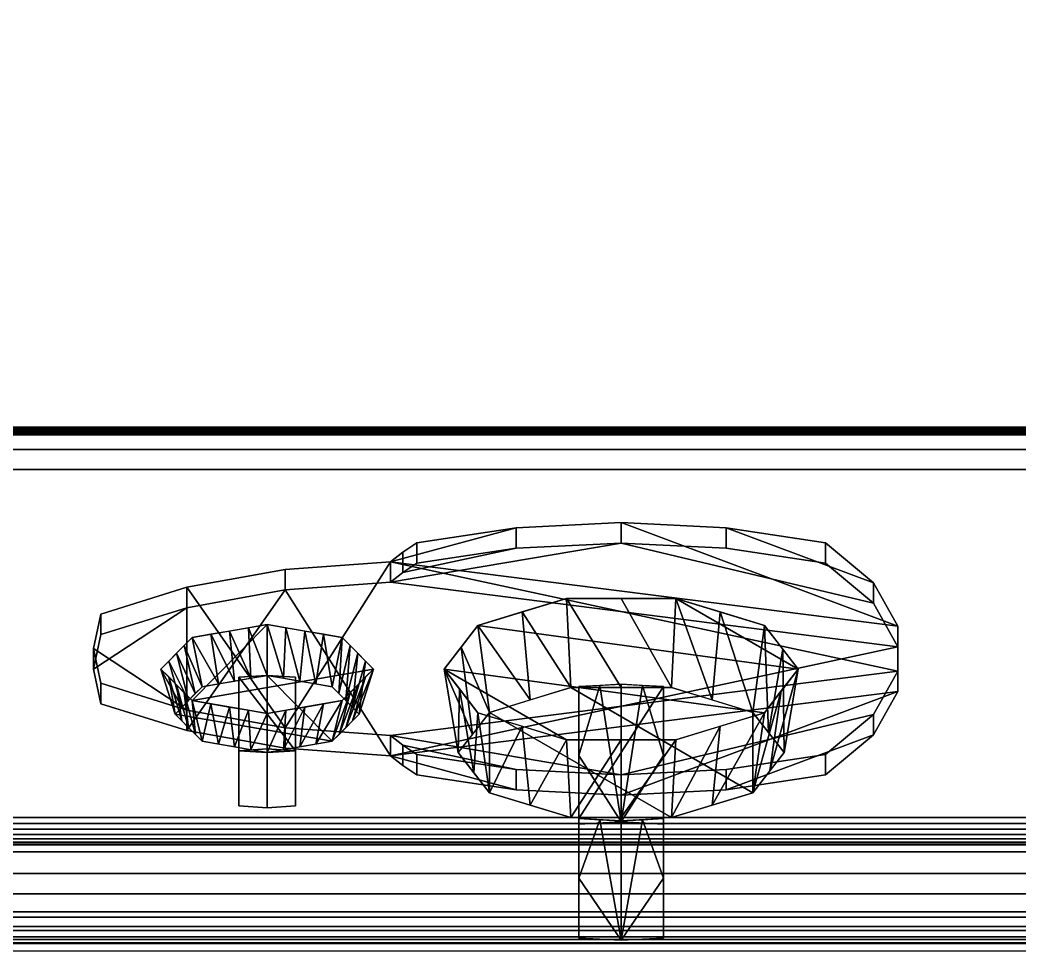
# Model space of a CAD drawing. Extents: x -1 to 1228, y -1086 to 100.
# Drawn here: x 382.6 to 523.7, y -930 to -798.5 of the extents above; entities that cross this region are included whole.
import ezdxf

# ---------------------------------------------------------------- set-up
doc = ezdxf.new("R2010")
doc.units = 0
for name, color, linetype in [('IQ_200_2D', 1, 'Continuous'), ('IQ_200_3D', 1, 'Continuous'), ('IQ_BLUE_3D', 5, 'Continuous')]:
    doc.layers.add(name, color=color, linetype=linetype)

msp = doc.modelspace()

# ---------------------------------------------------------------- linework, layer by layer
at = {"layer": 'IQ_200_2D', "linetype": 'Continuous'}
msp.add_line((1200, -930), (0, -930), dxfattribs=at)

# ---------------------------------------------------------------- meshes
at = {"layer": 'IQ_200_3D', "linetype": 'Continuous'}
mesh = msp.add_polyface(dxfattribs=at)
corners = [(1200, -856, 649), (0, -856, 649), (0, 0, 649), (1200, 0, 649)]
mesh.append_faces([[corners[k] for k in face] for face in [(0, 1, 2, 3)]])
mesh = msp.add_polyface(dxfattribs=at)
corners = [(1200, 0, 900), (0, 0, 900), (0, -916, 900), (1200, -916, 900)]
mesh.append_faces([[corners[k] for k in face] for face in [(0, 1, 2, 3)]])
mesh = msp.add_polyface(dxfattribs=at)
corners = [(1200, -856, 658.59), (1200, -856.03, 658.83), (1200, -856.12, 659.05), (1200, -856.25, 659.25), (1200, -856.43, 659.41), (1200, -856.64, 659.52), (1200, -856.87, 659.58), (1200, -857.1, 659.58), (0, -857.1, 659.58), (0, -856.87, 659.58), (0, -856.64, 659.52), (0, -856.43, 659.41), (0, -856.25, 659.25), (0, -856.12, 659.05), (0, -856.03, 658.83), (0, -856, 658.59)]
mesh.append_faces([[corners[k] for k in face] for face in [(9, 6, 7, 8)]], dxfattribs={"vtx0": -1})
mesh.append_faces([[corners[k] for k in face] for face in [(10, 5, 6, 9), (11, 4, 5, 10), (4, 11, 12, 3), (13, 2, 3, 12), (14, 1, 2, 13)]], dxfattribs={"vtx0": -1, "vtx2": -1})
mesh.append_faces([[corners[k] for k in face] for face in [(15, 0, 1, 14)]], dxfattribs={"vtx2": -1})
mesh = msp.add_polyface(dxfattribs=at)
corners = [(1200, -856, 658.59), (0, -856, 658.59), (0, -856, 649), (1200, -856, 649)]
mesh.append_faces([[corners[k] for k in face] for face in [(0, 1, 2, 3)]])
mesh = msp.add_polyface(dxfattribs=at)
corners = [(1200, -861.97, 659.07), (0, -861.97, 659.07), (0, -857.1, 659.58), (1200, -857.1, 659.58)]
mesh.append_faces([[corners[k] for k in face] for face in [(0, 1, 2, 3)]])
mesh = msp.add_polyface(dxfattribs=at)
corners = [(1200, -925.2, 877.81), (0, -925.2, 877.81), (0, -859.16, 811.78), (1200, -859.16, 811.78)]
mesh.append_faces([[corners[k] for k in face] for face in [(0, 1, 2, 3)]])
mesh = msp.add_polyface(dxfattribs=at)
corners = [(1200, -859.16, 811.78), (0, -859.16, 811.78), (0, -915, 691.03), (1200, -915, 691.03)]
mesh.append_faces([[corners[k] for k in face] for face in [(0, 1, 2, 3)]])
mesh = msp.add_polyface(dxfattribs=at)
corners = [(1200, -911.14, 653.91), (0, -911.14, 653.91), (0, -861.97, 659.07), (1200, -861.97, 659.07)]
mesh.append_faces([[corners[k] for k in face] for face in [(0, 1, 2, 3)]])
mesh = msp.add_polyface(dxfattribs=at)
corners = [(442.5, -890.17, 752.29), (447.27, -884, 765.63), (459.77, -880.19, 773.87), (475.23, -880.19, 773.87), (487.73, -884, 765.63), (492.5, -890.17, 752.29), (487.73, -896.34, 738.96), (475.23, -900.15, 730.71), (459.77, -900.15, 730.71), (447.27, -896.34, 738.96)]
mesh.append_faces([[corners[k] for k in face] for face in [(0, 8, 9)]], dxfattribs={"vtx0": -1})
mesh.append_faces([[corners[k] for k in face] for face in [(0, 6, 7, 8)]], dxfattribs={"vtx0": -1, "vtx3": -1})
mesh.append_faces([[corners[k] for k in face] for face in [(2, 3, 5, 1)]], dxfattribs={"vtx1": -1, "vtx2": -1})
mesh.append_faces([[corners[k] for k in face] for face in [(0, 1, 5, 6)]], dxfattribs={"vtx1": -1, "vtx3": -1})
mesh.append_faces([[corners[k] for k in face] for face in [(3, 4, 5)]], dxfattribs={"vtx2": -1})
mesh = msp.add_polyface(dxfattribs=at)
corners = [(492.5, -890.17, 752.29), (487.73, -884, 765.63), (475.23, -880.19, 773.87), (459.77, -880.19, 773.87), (447.27, -884, 765.63), (442.5, -890.17, 752.29), (444.5, -901.97, 757.75), (448.89, -896.29, 770.02), (460.39, -892.79, 777.6), (474.61, -892.79, 777.6), (486.11, -896.29, 770.02), (490.5, -901.97, 757.75), (446.48, -899.41, 763.29), (444.89, -887.09, 758.96), (453.52, -882.1, 769.75), (454.64, -894.54, 773.81), (467.5, -880.19, 773.87), (467.5, -892.79, 777.6), (490.34, -887.38, 758.32), (488.3, -899.13, 763.88), (481.48, -882.1, 769.75), (480.36, -894.54, 773.81)]
mesh.append_faces([[corners[k] for k in face] for face in [(8, 14, 15), (15, 4, 7), (7, 13, 12), (4, 15, 14), (2, 21, 20), (1, 19, 18)]], dxfattribs={"vtx0": -1, "vtx1": -1})
mesh.append_faces([[corners[k] for k in face] for face in [(12, 13, 5), (18, 19, 11), (20, 21, 10), (1, 10, 19), (9, 2, 16), (8, 3, 14), (10, 1, 20)]], dxfattribs={"vtx0": -1, "vtx2": -1})
mesh.append_faces([[corners[k] for k in face] for face in [(4, 13, 7), (9, 21, 2), (8, 17, 3)]], dxfattribs={"vtx1": -1, "vtx2": -1})
mesh.append_faces([[corners[k] for k in face] for face in [(17, 9, 16, 3)]], dxfattribs={"vtx1": -1, "vtx3": -1})
mesh.append_faces([[corners[k] for k in face] for face in [(5, 6, 12), (11, 0, 18)]], dxfattribs={"vtx2": -1})
mesh = msp.add_polyface(dxfattribs=at)
corners = [(442.5, -890.17, 752.29), (447.27, -896.34, 738.96), (459.77, -900.15, 730.71), (475.23, -900.15, 730.71), (487.73, -896.34, 738.96), (492.5, -890.17, 752.29), (490.5, -901.97, 757.75), (486.11, -907.64, 745.48), (474.61, -911.15, 737.9), (460.39, -911.15, 737.9), (448.89, -907.64, 745.48), (444.5, -901.97, 757.75), (488.52, -904.53, 752.21), (490.11, -893.25, 745.62), (481.48, -898.24, 734.83), (480.36, -909.4, 741.69), (467.5, -900.15, 730.71), (467.5, -911.15, 737.9), (444.66, -892.96, 746.27), (446.7, -904.81, 751.61), (453.52, -898.24, 734.83), (454.64, -909.4, 741.69)]
mesh.append_faces([[corners[k] for k in face] for face in [(8, 14, 15), (15, 4, 7), (7, 13, 12), (4, 15, 14), (2, 21, 20), (1, 19, 18)]], dxfattribs={"vtx0": -1, "vtx1": -1})
mesh.append_faces([[corners[k] for k in face] for face in [(12, 13, 5), (18, 19, 11), (20, 21, 10), (1, 10, 19), (9, 2, 16), (8, 3, 14), (10, 1, 20)]], dxfattribs={"vtx0": -1, "vtx2": -1})
mesh.append_faces([[corners[k] for k in face] for face in [(4, 13, 7), (9, 21, 2), (8, 17, 3)]], dxfattribs={"vtx1": -1, "vtx2": -1})
mesh.append_faces([[corners[k] for k in face] for face in [(17, 9, 16, 3)]], dxfattribs={"vtx1": -1, "vtx3": -1})
mesh.append_faces([[corners[k] for k in face] for face in [(5, 6, 12), (11, 0, 18)]], dxfattribs={"vtx2": -1})
mesh = msp.add_polyface(dxfattribs=at)
corners = [(444.5, -901.97, 757.75), (448.89, -907.64, 745.48), (460.39, -911.15, 737.9), (474.61, -911.15, 737.9), (486.11, -907.64, 745.48), (490.5, -901.97, 757.75), (486.11, -896.29, 770.02), (474.61, -892.79, 777.6), (460.39, -892.79, 777.6), (448.89, -896.29, 770.02)]
mesh.append_faces([[corners[k] for k in face] for face in [(6, 4, 5)]], dxfattribs={"vtx0": -1})
mesh.append_faces([[corners[k] for k in face] for face in [(4, 8, 9, 3)]], dxfattribs={"vtx0": -1, "vtx2": -1})
mesh.append_faces([[corners[k] for k in face] for face in [(9, 1, 2, 3)]], dxfattribs={"vtx0": -1, "vtx3": -1})
mesh.append_faces([[corners[k] for k in face] for face in [(7, 8, 4, 6)]], dxfattribs={"vtx1": -1, "vtx2": -1})
mesh.append_faces([[corners[k] for k in face] for face in [(9, 0, 1)]], dxfattribs={"vtx2": -1})
mesh = msp.add_polyface(dxfattribs=at)
corners = [(473.5, -911.29, 737.6), (467.5, -911.62, 736.87), (461.5, -911.29, 737.6), (461.5, -892.65, 777.9), (467.5, -892.32, 778.63), (473.5, -892.65, 777.9)]
mesh.append_faces([[corners[k] for k in face] for face in [(0, 1, 2, 5)]], dxfattribs={"vtx2": -1})
mesh.append_faces([[corners[k] for k in face] for face in [(2, 3, 4, 5)]], dxfattribs={"vtx3": -1})
mesh = msp.add_polyface(dxfattribs=at)
corners = [(473.5, -892.65, 777.9), (467.5, -892.32, 778.63), (461.5, -892.65, 777.9), (461.5, -912.07, 783.56), (467.5, -911.76, 784.23), (473.5, -912.07, 783.56), (473.5, -902.36, 780.73), (470.5, -892.48, 778.26), (464.5, -892.48, 778.26), (461.5, -902.36, 780.73)]
mesh.append_faces([[corners[k] for k in face] for face in [(8, 4, 1)]], dxfattribs={"vtx0": -1, "vtx1": -1})
mesh.append_faces([[corners[k] for k in face] for face in [(6, 7, 4), (8, 9, 4)]], dxfattribs={"vtx0": -1, "vtx1": -1, "vtx2": -1})
mesh.append_faces([[corners[k] for k in face] for face in [(7, 1, 4)]], dxfattribs={"vtx1": -1, "vtx2": -1})
mesh.append_faces([[corners[k] for k in face] for face in [(4, 5, 6), (6, 0, 7), (8, 2, 9), (9, 3, 4)]], dxfattribs={"vtx2": -1})
mesh = msp.add_polyface(dxfattribs=at)
corners = [(461.5, -911.29, 737.6), (461.5, -928.18, 748.72), (461.5, -912.07, 783.56), (461.5, -892.65, 777.9)]
mesh.append_faces([[corners[k] for k in face] for face in [(0, 1, 2, 3)]])
mesh = msp.add_polyface(dxfattribs=at)
corners = [(473.5, -892.65, 777.9), (473.5, -912.07, 783.56), (473.5, -928.18, 748.72), (473.5, -911.29, 737.6)]
mesh.append_faces([[corners[k] for k in face] for face in [(0, 1, 2, 3)]])
mesh = msp.add_polyface(dxfattribs=at)
corners = [(1200, -911.14, 653.91), (1200, -911.97, 653.92), (1200, -912.78, 654.13), (1200, -913.52, 654.52), (1200, -914.14, 655.08), (1200, -914.61, 655.77), (1200, -914.9, 656.56), (1200, -915, 657.39), (0, -915, 657.39), (0, -914.9, 656.56), (0, -914.61, 655.77), (0, -914.14, 655.08), (0, -913.52, 654.52), (0, -912.78, 654.13), (0, -911.97, 653.92), (0, -911.14, 653.91)]
mesh.append_faces([[corners[k] for k in face] for face in [(1, 14, 15, 0)]], dxfattribs={"vtx0": -1})
mesh.append_faces([[corners[k] for k in face] for face in [(6, 9, 10, 5), (5, 10, 11, 4), (4, 11, 12, 3), (3, 12, 13, 2), (2, 13, 14, 1)]], dxfattribs={"vtx0": -1, "vtx2": -1})
mesh.append_faces([[corners[k] for k in face] for face in [(7, 8, 9, 6)]], dxfattribs={"vtx2": -1})
mesh = msp.add_polyface(dxfattribs=at)
corners = [(461.5, -911.29, 737.6), (467.5, -911.62, 736.87), (473.5, -911.29, 737.6), (473.5, -928.18, 748.72), (467.5, -928.48, 748.06), (461.5, -928.18, 748.72), (461.5, -919.73, 743.16), (464.5, -911.46, 737.24), (470.5, -911.46, 737.24), (473.5, -919.73, 743.16)]
mesh.append_faces([[corners[k] for k in face] for face in [(8, 4, 1)]], dxfattribs={"vtx0": -1, "vtx1": -1})
mesh.append_faces([[corners[k] for k in face] for face in [(6, 7, 4), (8, 9, 4)]], dxfattribs={"vtx0": -1, "vtx1": -1, "vtx2": -1})
mesh.append_faces([[corners[k] for k in face] for face in [(7, 1, 4)]], dxfattribs={"vtx1": -1, "vtx2": -1})
mesh.append_faces([[corners[k] for k in face] for face in [(4, 5, 6), (6, 0, 7), (8, 2, 9), (9, 3, 4)]], dxfattribs={"vtx2": -1})
mesh = msp.add_polyface(dxfattribs=at)
corners = [(473.5, -928.18, 748.72), (473.5, -912.07, 783.56), (467.5, -911.76, 784.23), (461.5, -912.07, 783.56), (461.5, -928.18, 748.72), (467.5, -928.48, 748.06)]
mesh.append_faces([[corners[k] for k in face] for face in [(0, 1, 2, 5)]], dxfattribs={"vtx2": -1})
mesh.append_faces([[corners[k] for k in face] for face in [(2, 3, 4, 5)]], dxfattribs={"vtx3": -1})
mesh = msp.add_polyface(dxfattribs=at)
corners = [(1200, -915, 691.03), (0, -915, 691.03), (0, -915, 657.39), (1200, -915, 657.39)]
mesh.append_faces([[corners[k] for k in face] for face in [(0, 1, 2, 3)]])
mesh = msp.add_polyface(dxfattribs=at)
corners = [(1200, -925.2, 877.81), (1200, -927.09, 880.21), (1200, -928.37, 882.98), (1200, -928.96, 885.98), (1200, -928.84, 889.03), (1200, -928.01, 891.97), (1200, -926.52, 894.64), (1200, -924.45, 896.89), (1200, -921.91, 898.58), (1200, -919.04, 899.64), (1200, -916, 900), (0, -916, 900), (0, -919.04, 899.64), (0, -921.91, 898.58), (0, -924.45, 896.89), (0, -926.52, 894.64), (0, -928.01, 891.97), (0, -928.84, 889.03), (0, -928.96, 885.98), (0, -928.37, 882.98), (0, -927.09, 880.21), (0, -925.2, 877.81)]
mesh.append_faces([[corners[k] for k in face] for face in [(1, 20, 21, 0)]], dxfattribs={"vtx0": -1})
mesh.append_faces([[corners[k] for k in face] for face in [(9, 12, 13, 8), (7, 14, 15, 6), (8, 13, 14, 7), (6, 15, 16, 5), (4, 17, 18, 3), (2, 19, 20, 1), (3, 18, 19, 2), (17, 4, 5, 16)]], dxfattribs={"vtx0": -1, "vtx2": -1})
mesh.append_faces([[corners[k] for k in face] for face in [(10, 11, 12, 9)]], dxfattribs={"vtx2": -1})
at = {"layer": 'IQ_BLUE_3D', "linetype": 'Continuous'}
mesh = msp.add_polyface(dxfattribs=at)
corners = [(434.93, -899.57, 724.41), (420.04, -898.47, 726.78), (406.15, -895.96, 732.2), (394.02, -892.18, 740.39), (392.97, -887.29, 750.96), (394.02, -882.4, 761.53), (406.15, -878.61, 769.72), (420.04, -876.11, 775.14), (434.93, -875.01, 777.51), (436.68, -873.65, 780.46), (438.62, -872.33, 783.31), (452.67, -870.21, 787.9), (467.5, -869.49, 789.46), (482.33, -870.21, 787.9), (496.38, -872.33, 783.31), (503.12, -877.98, 771.09), (506.59, -884.13, 757.79), (506.59, -890.45, 744.13), (503.12, -896.6, 730.83), (496.38, -902.25, 718.61), (482.33, -904.37, 714.02), (467.5, -905.09, 712.46), (452.67, -904.37, 714.02), (438.62, -902.25, 718.61), (436.68, -900.93, 721.46)]
mesh.append_faces([[corners[k] for k in face] for face in [(15, 13, 14), (4, 2, 3), (24, 22, 23)]], dxfattribs={"vtx0": -1})
mesh.append_faces([[corners[k] for k in face] for face in [(2, 6, 1)]], dxfattribs={"vtx0": -1, "vtx1": -1})
mesh.append_faces([[corners[k] for k in face] for face in [(8, 16, 17), (0, 21, 22, 24)]], dxfattribs={"vtx0": -1, "vtx2": -1})
mesh.append_faces([[corners[k] for k in face] for face in [(8, 11, 12, 16)]], dxfattribs={"vtx0": -1, "vtx2": -1, "vtx3": -1})
mesh.append_faces([[corners[k] for k in face] for face in [(1, 6, 7, 8)]], dxfattribs={"vtx0": -1, "vtx3": -1})
mesh.append_faces([[corners[k] for k in face] for face in [(17, 18, 21, 0), (0, 1, 8, 17)]], dxfattribs={"vtx1": -1, "vtx2": -1, "vtx3": -1})
mesh.append_faces([[corners[k] for k in face] for face in [(12, 13, 15, 16)]], dxfattribs={"vtx1": -1, "vtx3": -1})
mesh.append_faces([[corners[k] for k in face] for face in [(9, 10, 11, 8)]], dxfattribs={"vtx2": -1})
mesh.append_faces([[corners[k] for k in face] for face in [(4, 5, 6, 2)]], dxfattribs={"vtx2": -1, "vtx3": -1})
mesh.append_faces([[corners[k] for k in face] for face in [(18, 19, 20, 21)]], dxfattribs={"vtx3": -1})
mesh = msp.add_polyface(dxfattribs=at)
corners = [(438.62, -875.21, 784.65), (452.67, -873.09, 789.23), (467.5, -872.37, 790.79), (482.33, -873.09, 789.23), (496.38, -875.21, 784.65), (496.38, -872.33, 783.31), (482.33, -870.21, 787.9), (467.5, -869.49, 789.46), (452.67, -870.21, 787.9), (438.62, -872.33, 783.31)]
mesh.append_faces([[corners[k] for k in face] for face in [(5, 6, 3, 4), (0, 1, 8, 9)]], dxfattribs={"vtx1": -1})
mesh.append_faces([[corners[k] for k in face] for face in [(2, 3, 6, 7), (7, 8, 1, 2)]], dxfattribs={"vtx1": -1, "vtx3": -1})
mesh = msp.add_polyface(dxfattribs=at)
corners = [(434.93, -902.45, 725.74), (436.68, -903.81, 722.79), (438.62, -905.13, 719.94), (452.67, -907.25, 715.35), (467.5, -907.97, 713.8), (482.33, -907.25, 715.35), (496.38, -905.13, 719.94), (503.12, -899.48, 732.16), (506.59, -893.33, 745.46), (506.59, -887.01, 759.13), (503.12, -880.86, 772.43), (496.38, -875.21, 784.65), (482.33, -873.09, 789.23), (467.5, -872.37, 790.79), (452.67, -873.09, 789.23), (438.62, -875.21, 784.65), (436.68, -876.53, 781.79), (434.93, -877.89, 778.84), (420.04, -878.99, 776.47), (406.15, -881.5, 771.05), (394.02, -885.28, 762.86), (392.97, -890.17, 752.29), (394.02, -895.06, 741.72), (406.15, -898.84, 733.53), (420.04, -901.35, 728.11)]
mesh.append_faces([[corners[k] for k in face] for face in [(7, 5, 6), (21, 19, 20), (16, 14, 15)]], dxfattribs={"vtx0": -1})
mesh.append_faces([[corners[k] for k in face] for face in [(19, 23, 18)]], dxfattribs={"vtx0": -1, "vtx1": -1})
mesh.append_faces([[corners[k] for k in face] for face in [(0, 8, 9), (17, 13, 14, 16)]], dxfattribs={"vtx0": -1, "vtx2": -1})
mesh.append_faces([[corners[k] for k in face] for face in [(0, 3, 4, 8)]], dxfattribs={"vtx0": -1, "vtx2": -1, "vtx3": -1})
mesh.append_faces([[corners[k] for k in face] for face in [(18, 23, 24, 0)]], dxfattribs={"vtx0": -1, "vtx3": -1})
mesh.append_faces([[corners[k] for k in face] for face in [(9, 10, 13, 17), (17, 18, 0, 9)]], dxfattribs={"vtx1": -1, "vtx2": -1, "vtx3": -1})
mesh.append_faces([[corners[k] for k in face] for face in [(4, 5, 7, 8)]], dxfattribs={"vtx1": -1, "vtx3": -1})
mesh.append_faces([[corners[k] for k in face] for face in [(1, 2, 3, 0)]], dxfattribs={"vtx2": -1})
mesh.append_faces([[corners[k] for k in face] for face in [(21, 22, 23, 19)]], dxfattribs={"vtx2": -1, "vtx3": -1})
mesh.append_faces([[corners[k] for k in face] for face in [(10, 11, 12, 13)]], dxfattribs={"vtx3": -1})
mesh = msp.add_polyface(dxfattribs=at)
corners = [(434.93, -877.89, 778.84), (436.68, -876.53, 781.79), (438.62, -875.21, 784.65), (438.62, -872.33, 783.31), (436.68, -873.65, 780.46), (434.93, -875.01, 777.51)]
mesh.append_faces([[corners[k] for k in face] for face in [(1, 2, 3, 4), (4, 5, 0, 1)]], dxfattribs={"vtx3": -1})
mesh = msp.add_polyface(dxfattribs=at)
corners = [(496.38, -875.21, 784.65), (503.12, -880.86, 772.43), (506.59, -887.01, 759.13), (506.59, -893.33, 745.46), (503.12, -899.48, 732.16), (496.38, -905.13, 719.94), (496.38, -902.25, 718.61), (503.12, -896.6, 730.83), (506.59, -890.45, 744.13), (506.59, -884.13, 757.79), (503.12, -877.98, 771.09), (496.38, -872.33, 783.31)]
mesh.append_faces([[corners[k] for k in face] for face in [(6, 7, 4, 5)]], dxfattribs={"vtx1": -1})
mesh.append_faces([[corners[k] for k in face] for face in [(7, 8, 3, 4), (2, 3, 8, 9), (9, 10, 1, 2)]], dxfattribs={"vtx1": -1, "vtx3": -1})
mesh.append_faces([[corners[k] for k in face] for face in [(10, 11, 0, 1)]], dxfattribs={"vtx3": -1})
mesh = msp.add_polyface(dxfattribs=at)
corners = [(394.02, -885.28, 762.86), (406.15, -881.5, 771.05), (420.04, -878.99, 776.47), (434.93, -877.89, 778.84), (434.93, -875.01, 777.51), (420.04, -876.11, 775.14), (406.15, -878.61, 769.72), (394.02, -882.4, 761.53)]
mesh.append_faces([[corners[k] for k in face] for face in [(4, 5, 2, 3)]], dxfattribs={"vtx1": -1})
mesh.append_faces([[corners[k] for k in face] for face in [(1, 2, 5, 6)]], dxfattribs={"vtx1": -1, "vtx3": -1})
mesh.append_faces([[corners[k] for k in face] for face in [(6, 7, 0, 1)]], dxfattribs={"vtx3": -1})
mesh = msp.add_polyface(dxfattribs=at)
corners = [(394.02, -895.06, 741.72), (392.97, -890.17, 752.29), (394.02, -885.28, 762.86), (394.02, -882.4, 761.53), (392.97, -887.29, 750.96), (394.02, -892.18, 740.39)]
mesh.append_faces([[corners[k] for k in face] for face in [(1, 2, 3, 4), (4, 5, 0, 1)]], dxfattribs={"vtx3": -1})
mesh = msp.add_polyface(dxfattribs=at)
corners = [(402.5, -890.17, 752.29), (406.89, -885.72, 761.92), (417.5, -883.87, 765.91), (428.11, -885.72, 761.92), (432.5, -890.17, 752.29), (428.11, -894.62, 742.67), (417.5, -896.47, 738.68), (406.89, -894.62, 742.67)]
mesh.append_faces([[corners[k] for k in face] for face in [(1, 2, 7, 0)]], dxfattribs={"vtx1": -1})
mesh.append_faces([[corners[k] for k in face] for face in [(2, 3, 4, 7)]], dxfattribs={"vtx2": -1, "vtx3": -1})
mesh.append_faces([[corners[k] for k in face] for face in [(4, 5, 6, 7)]], dxfattribs={"vtx3": -1})
mesh = msp.add_polyface(dxfattribs=at)
corners = [(432.5, -890.17, 752.29), (428.11, -885.72, 761.92), (417.5, -883.87, 765.91), (406.89, -885.72, 761.92), (402.5, -890.17, 752.29), (404.5, -896.52, 755.23), (408.31, -892.66, 763.57), (417.5, -891.07, 767.03), (426.69, -892.66, 763.57), (430.5, -896.52, 755.23), (406.4, -894.6, 759.39), (404.7, -887.94, 757.11), (403.6, -889.06, 754.7), (412.2, -884.8, 763.91), (412.9, -891.87, 765.3), (415.2, -891.47, 766.17), (428.6, -894.59, 759.4), (430.3, -887.94, 757.11), (429.2, -886.83, 759.51), (422.1, -891.87, 765.3), (422.8, -884.8, 763.91), (420.15, -884.33, 764.91), (407.35, -893.63, 761.48), (405.8, -886.83, 759.51), (405.45, -895.56, 757.31), (410.61, -892.27, 764.44), (409.55, -885.26, 762.92), (414.85, -884.33, 764.91), (431.4, -889.06, 754.69), (429.55, -895.56, 757.32), (427.64, -893.63, 761.49), (425.45, -885.26, 762.92), (424.39, -892.27, 764.44), (419.8, -891.47, 766.17)]
mesh.append_faces([[corners[k] for k in face] for face in [(10, 12, 24), (13, 15, 27), (4, 24, 12), (30, 1, 8), (16, 18, 30), (1, 30, 18), (19, 21, 33), (7, 27, 15), (2, 33, 21), (6, 23, 22), (12, 10, 11), (14, 26, 25), (15, 13, 14), (17, 29, 28), (18, 16, 17), (20, 32, 31), (21, 19, 20)]], dxfattribs={"vtx0": -1, "vtx1": -1})
mesh.append_faces([[corners[k] for k in face] for face in [(7, 2, 27), (6, 3, 23), (17, 16, 29), (2, 7, 33), (11, 10, 22), (3, 6, 25), (8, 1, 31)]], dxfattribs={"vtx0": -1, "vtx2": -1})
mesh.append_faces([[corners[k] for k in face] for face in [(23, 11, 22), (13, 26, 14), (26, 3, 25), (29, 9, 28), (19, 32, 20), (32, 8, 31)]], dxfattribs={"vtx1": -1, "vtx2": -1})
mesh.append_faces([[corners[k] for k in face] for face in [(4, 5, 24), (9, 0, 28)]], dxfattribs={"vtx2": -1})
mesh = msp.add_polyface(dxfattribs=at)
corners = [(402.5, -890.17, 752.29), (406.89, -894.62, 742.67), (417.5, -896.47, 738.68), (428.11, -894.62, 742.67), (432.5, -890.17, 752.29), (430.5, -896.52, 755.23), (426.69, -900.38, 746.89), (417.5, -901.98, 743.43), (408.31, -900.38, 746.89), (404.5, -896.52, 755.23), (428.6, -898.45, 751.07), (430.3, -892.4, 747.48), (431.4, -891.28, 749.89), (422.8, -895.54, 740.67), (422.1, -901.18, 745.16), (419.8, -901.58, 744.3), (406.4, -898.45, 751.06), (404.7, -892.4, 747.48), (405.8, -893.51, 745.07), (412.9, -901.18, 745.16), (412.2, -895.54, 740.67), (414.85, -896, 739.67), (427.65, -899.41, 748.98), (429.2, -893.51, 745.07), (429.55, -897.48, 753.15), (424.39, -900.78, 746.02), (425.45, -895.08, 741.67), (420.15, -896, 739.67), (403.6, -891.28, 749.89), (405.45, -897.49, 753.14), (407.36, -899.42, 748.97), (409.55, -895.08, 741.67), (410.61, -900.78, 746.02), (415.2, -901.58, 744.3)]
mesh.append_faces([[corners[k] for k in face] for face in [(10, 12, 24), (13, 15, 27), (4, 24, 12), (30, 1, 8), (16, 18, 30), (1, 30, 18), (19, 21, 33), (7, 27, 15), (2, 33, 21), (6, 23, 22), (12, 10, 11), (14, 26, 25), (15, 13, 14), (17, 29, 28), (18, 16, 17), (20, 32, 31), (21, 19, 20)]], dxfattribs={"vtx0": -1, "vtx1": -1})
mesh.append_faces([[corners[k] for k in face] for face in [(7, 2, 27), (6, 3, 23), (17, 16, 29), (2, 7, 33), (11, 10, 22), (3, 6, 25), (8, 1, 31)]], dxfattribs={"vtx0": -1, "vtx2": -1})
mesh.append_faces([[corners[k] for k in face] for face in [(23, 11, 22), (13, 26, 14), (26, 3, 25), (29, 9, 28), (19, 32, 20), (32, 8, 31)]], dxfattribs={"vtx1": -1, "vtx2": -1})
mesh.append_faces([[corners[k] for k in face] for face in [(4, 5, 24), (9, 0, 28)]], dxfattribs={"vtx2": -1})
mesh = msp.add_polyface(dxfattribs=at)
corners = [(404.5, -896.52, 755.23), (408.31, -900.38, 746.89), (417.5, -901.98, 743.43), (426.69, -900.38, 746.89), (430.5, -896.52, 755.23), (426.69, -892.66, 763.57), (417.5, -891.07, 767.03), (408.31, -892.66, 763.57)]
mesh.append_faces([[corners[k] for k in face] for face in [(3, 0, 1, 2)]], dxfattribs={"vtx0": -1})
mesh.append_faces([[corners[k] for k in face] for face in [(5, 6, 3, 4)]], dxfattribs={"vtx1": -1})
mesh.append_faces([[corners[k] for k in face] for face in [(6, 7, 0, 3)]], dxfattribs={"vtx2": -1, "vtx3": -1})
mesh = msp.add_polyface(dxfattribs=at)
corners = [(421.5, -901.72, 744), (417.5, -901.98, 743.43), (413.5, -901.72, 744), (413.5, -891.33, 766.46), (417.5, -891.07, 767.03), (421.5, -891.33, 766.46)]
mesh.append_faces([[corners[k] for k in face] for face in [(2, 3, 0, 1)]], dxfattribs={"vtx1": -1})
mesh.append_faces([[corners[k] for k in face] for face in [(3, 4, 5, 0)]], dxfattribs={"vtx3": -1})
mesh = msp.add_polyface(dxfattribs=at)
corners = [(421.5, -891.33, 766.46), (417.5, -891.07, 767.03), (413.5, -891.33, 766.46), (413.5, -901.7, 767.86), (417.5, -901.43, 768.43), (421.5, -901.7, 767.86)]
mesh.append_faces([[corners[k] for k in face] for face in [(4, 5, 0, 1), (1, 2, 3, 4)]], dxfattribs={"vtx3": -1})
mesh = msp.add_polyface(dxfattribs=at)
corners = [(413.5, -901.72, 744), (413.5, -909.5, 750.99), (413.5, -901.7, 767.86), (413.5, -891.33, 766.46)]
mesh.append_faces([[corners[k] for k in face] for face in [(0, 1, 2, 3)]])
mesh = msp.add_polyface(dxfattribs=at)
corners = [(421.5, -891.33, 766.46), (421.5, -901.7, 767.86), (421.5, -909.5, 750.99), (421.5, -901.72, 744)]
mesh.append_faces([[corners[k] for k in face] for face in [(0, 1, 2, 3)]])
mesh = msp.add_polyface(dxfattribs=at)
corners = [(434.93, -902.45, 725.74), (420.04, -901.35, 728.11), (406.15, -898.84, 733.53), (394.02, -895.06, 741.72), (394.02, -892.18, 740.39), (406.15, -895.96, 732.2), (420.04, -898.47, 726.78), (434.93, -899.57, 724.41)]
mesh.append_faces([[corners[k] for k in face] for face in [(4, 5, 2, 3)]], dxfattribs={"vtx1": -1})
mesh.append_faces([[corners[k] for k in face] for face in [(1, 2, 5, 6)]], dxfattribs={"vtx1": -1, "vtx3": -1})
mesh.append_faces([[corners[k] for k in face] for face in [(6, 7, 0, 1)]], dxfattribs={"vtx3": -1})
mesh = msp.add_polyface(dxfattribs=at)
corners = [(438.62, -905.13, 719.94), (436.68, -903.81, 722.79), (434.93, -902.45, 725.74), (434.93, -899.57, 724.41), (436.68, -900.93, 721.46), (438.62, -902.25, 718.61)]
mesh.append_faces([[corners[k] for k in face] for face in [(1, 2, 3, 4), (4, 5, 0, 1)]], dxfattribs={"vtx3": -1})
mesh = msp.add_polyface(dxfattribs=at)
corners = [(421.5, -909.5, 750.99), (421.5, -901.7, 767.86), (417.5, -901.43, 768.43), (413.5, -901.7, 767.86), (413.5, -909.5, 750.99), (417.5, -909.76, 750.42)]
mesh.append_faces([[corners[k] for k in face] for face in [(2, 3, 4, 5), (5, 0, 1, 2)]], dxfattribs={"vtx3": -1})
mesh = msp.add_polyface(dxfattribs=at)
corners = [(413.5, -901.72, 744), (417.5, -901.98, 743.43), (421.5, -901.72, 744), (421.5, -909.5, 750.99), (417.5, -909.76, 750.42), (413.5, -909.5, 750.99)]
mesh.append_faces([[corners[k] for k in face] for face in [(4, 5, 0, 1), (1, 2, 3, 4)]], dxfattribs={"vtx3": -1})
mesh = msp.add_polyface(dxfattribs=at)
corners = [(496.38, -905.13, 719.94), (482.33, -907.25, 715.35), (467.5, -907.97, 713.8), (452.67, -907.25, 715.35), (438.62, -905.13, 719.94), (438.62, -902.25, 718.61), (452.67, -904.37, 714.02), (467.5, -905.09, 712.46), (482.33, -904.37, 714.02), (496.38, -902.25, 718.61)]
mesh.append_faces([[corners[k] for k in face] for face in [(5, 6, 3, 4), (0, 1, 8, 9)]], dxfattribs={"vtx1": -1})
mesh.append_faces([[corners[k] for k in face] for face in [(2, 3, 6, 7), (7, 8, 1, 2)]], dxfattribs={"vtx1": -1, "vtx3": -1})

doc.saveas('drawing.dxf')
